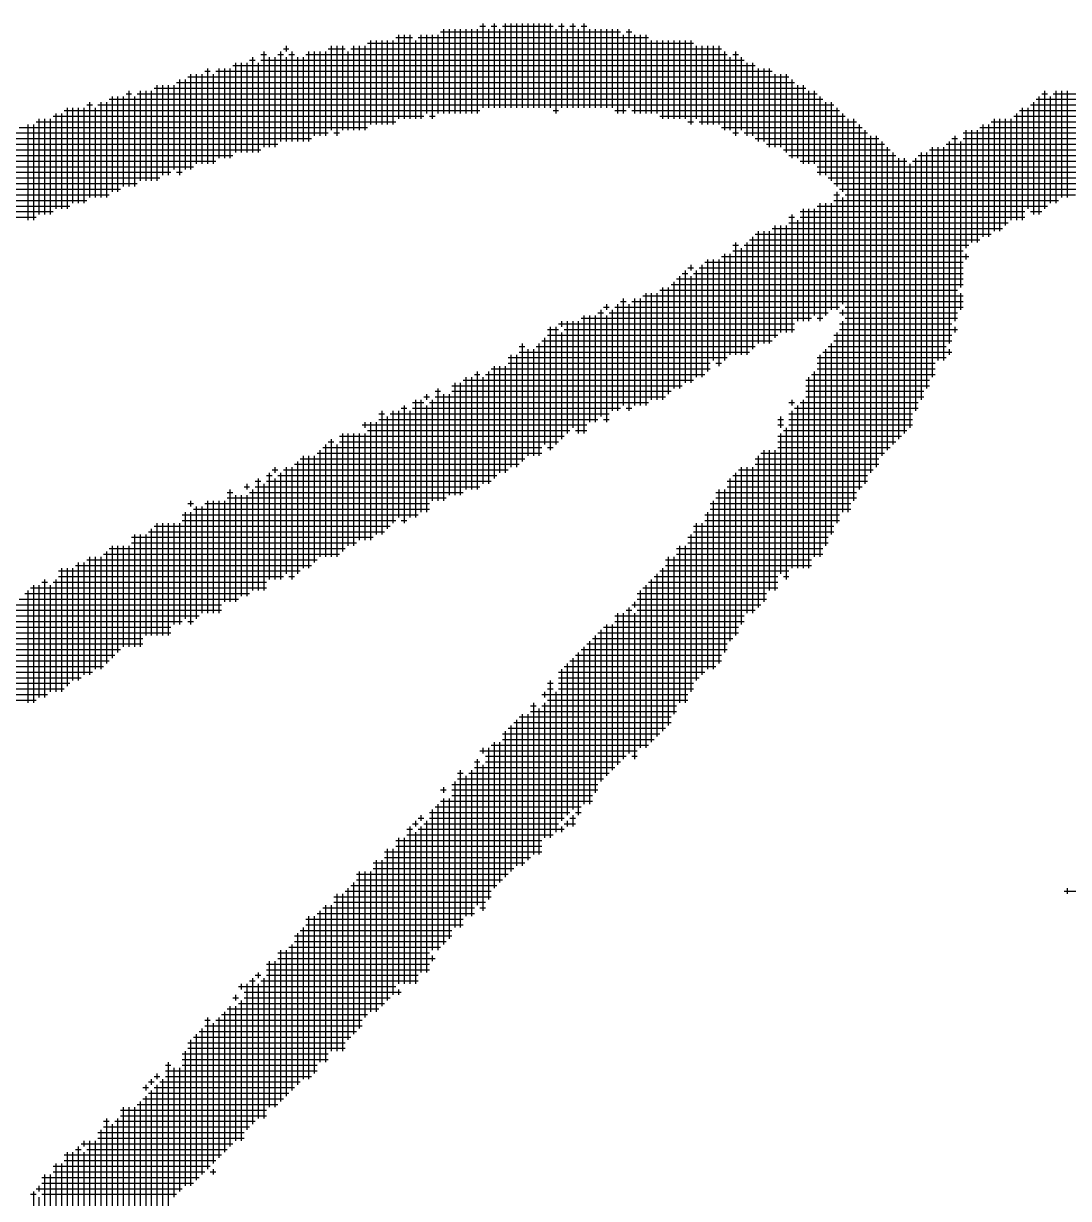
# Model space of a CAD drawing. Header units: feet. Extents: x 0 to 1079770, y 0 to 240000.
# Drawn here: x 971602 to 972181, y 14188 to 14839 of the extents above; entities that cross this region are included whole.
import ezdxf

# ---------------------------------------------------------------- set-up
doc = ezdxf.new("R2010")
doc.units = ezdxf.units.FT
doc.header["$LTSCALE"] = 2200
doc.header["$MEASUREMENT"] = 0
doc.layers.add('CX-MISC', color=2, linetype='CONTINUOUS')

msp = doc.modelspace()

# ---------------------------------------------------------------- linework, layer by layer
at = {"layer": 'CX-MISC'}
for p, q in [((971833.24, 14834.3), (971932.78, 14834.3)), ((971834.8, 14835.85), (971834.8, 14789.2)), ((971837.91, 14835.85), (971837.91, 14789.2)), ((971841.02, 14835.85), (971841.02, 14789.2)), ((971844.13, 14835.85), (971844.13, 14789.2)), ((971847.24, 14835.85), (971847.24, 14789.2)), ((971850.35, 14835.85), (971850.35, 14789.2)), ((971853.46, 14835.85), (971853.46, 14789.2)), ((971855.02, 14837.41), (971858.13, 14837.41)), ((971856.57, 14838.96), (971856.57, 14792.31)), ((971859.68, 14835.85), (971859.68, 14792.31)), ((971861.24, 14837.41), (971864.35, 14837.41)), ((971862.79, 14838.96), (971862.79, 14792.31)), ((971865.9, 14835.85), (971865.9, 14792.31)), ((971867.46, 14837.41), (971895.45, 14837.41)), ((971869.01, 14838.96), (971869.01, 14792.31)), ((971872.12, 14838.96), (971872.12, 14792.31)), ((971875.24, 14838.96), (971875.24, 14792.31)), ((971878.35, 14838.96), (971878.35, 14792.31)), ((971881.46, 14838.96), (971881.46, 14792.31)), ((971884.57, 14838.96), (971884.57, 14792.31)), ((971887.68, 14838.96), (971887.68, 14792.31)), ((971890.79, 14838.96), (971890.79, 14792.31)), ((971893.9, 14838.96), (971893.9, 14792.31)), ((971897.01, 14835.85), (971897.01, 14789.2)), ((971898.56, 14837.41), (971901.67, 14837.41)), ((971900.12, 14838.96), (971900.12, 14792.31)), ((971903.23, 14835.85), (971903.23, 14792.31)), ((971904.78, 14837.41), (971907.89, 14837.41)), ((971906.34, 14838.96), (971906.34, 14792.31)), ((971909.45, 14835.85), (971909.45, 14792.31)), ((971911, 14837.41), (971914.12, 14837.41)), ((971912.56, 14838.96), (971912.56, 14792.31)), ((971915.67, 14835.85), (971915.67, 14792.31)), ((971918.78, 14835.85), (971918.78, 14792.31)), ((971921.89, 14835.85), (971921.89, 14792.31)), ((971925, 14835.85), (971925, 14792.31)), ((971928.11, 14835.85), (971928.11, 14792.31)), ((971931.22, 14835.85), (971931.22, 14789.2)), ((971935.89, 14834.3), (971939, 14834.3)), ((971937.44, 14835.85), (971937.44, 14792.31)), ((971747.71, 14826.52), (971747.71, 14823.41)), ((971772.59, 14826.52), (971772.59, 14779.86)), ((971775.7, 14826.52), (971775.7, 14776.75)), ((971778.81, 14826.52), (971778.81, 14779.86)), ((971785.03, 14826.52), (971785.03, 14779.86)), ((971788.14, 14826.52), (971788.14, 14779.86)), ((971791.25, 14826.52), (971791.25, 14779.86)), ((971792.81, 14828.08), (971973.21, 14828.08)), ((971794.36, 14829.63), (971794.36, 14782.97)), ((971797.48, 14829.63), (971797.48, 14782.97)), ((971800.59, 14829.63), (971800.59, 14782.97)), ((971803.7, 14829.63), (971803.7, 14782.97)), ((971806.81, 14829.63), (971806.81, 14782.97)), ((971808.36, 14831.19), (971817.69, 14831.19)), ((971809.92, 14832.74), (971809.92, 14786.08)), ((971813.03, 14832.74), (971813.03, 14786.08)), ((971816.14, 14832.74), (971816.14, 14786.08)), ((971819.25, 14829.63), (971819.25, 14786.08)), ((971820.8, 14831.19), (971948.33, 14831.19)), ((971822.36, 14832.74), (971822.36, 14786.08)), ((971825.47, 14832.74), (971825.47, 14789.2)), ((971828.58, 14832.74), (971828.58, 14786.08)), ((971831.69, 14832.74), (971831.69, 14789.2)), ((971934.33, 14832.74), (971934.33, 14789.2)), ((971940.55, 14832.74), (971940.55, 14789.2)), ((971943.66, 14832.74), (971943.66, 14789.2)), ((971946.77, 14832.74), (971946.77, 14789.2)), ((971949.88, 14829.63), (971949.88, 14789.2)), ((971953, 14829.63), (971953, 14789.2)), ((971956.11, 14829.63), (971956.11, 14786.08)), ((971959.22, 14829.63), (971959.22, 14786.08)), ((971962.33, 14829.63), (971962.33, 14786.08)), ((971965.44, 14829.63), (971965.44, 14786.08)), ((971968.55, 14829.63), (971968.55, 14786.08)), ((971971.66, 14829.63), (971971.66, 14782.97)), ((971974.77, 14826.52), (971974.77, 14786.08)), ((971977.88, 14826.52), (971977.88, 14782.97)), ((971980.99, 14826.52), (971980.99, 14782.97)), ((971984.1, 14826.52), (971984.1, 14782.97)), ((971987.21, 14826.52), (971987.21, 14782.97)), ((971729.05, 14820.3), (971729.05, 14767.42)), ((971733.71, 14821.85), (971736.82, 14821.85)), ((971735.27, 14823.41), (971735.27, 14770.53)), ((971738.38, 14820.3), (971738.38, 14770.53)), ((971741.49, 14820.3), (971741.49, 14770.53)), ((971743.04, 14821.85), (971746.15, 14821.85)), ((971744.6, 14823.41), (971744.6, 14773.64)), ((971746.15, 14824.96), (971749.26, 14824.96)), ((971747.71, 14820.3), (971747.71, 14773.64)), ((971749.26, 14821.85), (971752.37, 14821.85)), ((971750.82, 14823.41), (971750.82, 14773.64)), ((971753.93, 14820.3), (971753.93, 14773.64)), ((971757.04, 14820.3), (971757.04, 14773.64)), ((971758.6, 14821.85), (971991.88, 14821.85)), ((971760.15, 14823.41), (971760.15, 14773.64)), ((971763.26, 14823.41), (971763.26, 14776.75)), ((971766.37, 14823.41), (971766.37, 14776.75)), ((971769.48, 14823.41), (971769.48, 14776.75)), ((971771.04, 14824.96), (971780.37, 14824.96)), ((971781.92, 14823.41), (971781.92, 14779.86)), ((971783.48, 14824.96), (971988.76, 14824.96)), ((971990.32, 14823.41), (971990.32, 14779.86)), ((971993.43, 14820.3), (971993.43, 14779.86)), ((971994.99, 14821.85), (971998.1, 14821.85)), ((971996.54, 14823.41), (971996.54, 14776.75)), ((971999.65, 14820.3), (971999.65, 14779.86)), ((971704.16, 14814.08), (971704.16, 14761.2)), ((971710.38, 14814.08), (971710.38, 14764.31)), ((971713.49, 14814.08), (971713.49, 14764.31)), ((971716.6, 14814.08), (971716.6, 14764.31)), ((971718.16, 14815.63), (972007.43, 14815.63)), ((971719.72, 14817.19), (971719.72, 14767.42)), ((971722.83, 14817.19), (971722.83, 14767.42)), ((971725.94, 14817.19), (971725.94, 14767.42)), ((971727.49, 14818.74), (971730.6, 14818.74)), ((971732.16, 14817.19), (971732.16, 14767.42)), ((971733.71, 14818.74), (972001.21, 14818.74)), ((972002.76, 14817.19), (972002.76, 14776.75)), ((972005.87, 14817.19), (972005.87, 14776.75)), ((972008.98, 14814.08), (972008.98, 14773.64)), ((972012.09, 14814.08), (972012.09, 14773.64)), ((972015.2, 14814.08), (972015.2, 14770.53)), ((971688.61, 14807.86), (971688.61, 14754.98)), ((971691.72, 14807.86), (971691.72, 14758.09)), ((971693.28, 14809.41), (972026.09, 14809.41)), ((971694.83, 14810.97), (971694.83, 14758.09)), ((971697.94, 14810.97), (971697.94, 14761.2)), ((971701.05, 14810.97), (971701.05, 14761.2)), ((971702.61, 14812.52), (971705.72, 14812.52)), ((971707.27, 14810.97), (971707.27, 14761.2)), ((971708.83, 14812.52), (972016.76, 14812.52)), ((972018.31, 14810.97), (972018.31, 14770.53)), ((972021.42, 14810.97), (972021.42, 14770.53)), ((972024.53, 14810.97), (972024.53, 14767.42)), ((972027.64, 14807.86), (972027.64, 14764.31)), ((971660.62, 14801.64), (971660.62, 14748.76)), ((971666.84, 14801.64), (971666.84, 14751.87)), ((971669.95, 14801.64), (971669.95, 14751.87)), ((971673.06, 14801.64), (971673.06, 14751.87)), ((971674.61, 14803.19), (972035.42, 14803.19)), ((971676.17, 14804.75), (971676.17, 14751.87)), ((971679.28, 14804.75), (971679.28, 14754.98)), ((971682.39, 14804.75), (971682.39, 14754.98)), ((971685.5, 14804.75), (971685.5, 14758.09)), ((971687.06, 14806.3), (972029.2, 14806.3)), ((972030.76, 14804.75), (972030.76, 14764.31)), ((972033.87, 14804.75), (972033.87, 14761.2)), ((972036.98, 14801.64), (972036.98, 14761.2)), ((972040.09, 14801.64), (972040.09, 14761.2)), ((972167.61, 14801.64), (972167.61, 14736.32)), ((972173.83, 14801.64), (972173.83, 14739.43)), ((972176.94, 14801.64), (972176.94, 14742.54)), ((972180.05, 14801.64), (972180.05, 14742.54)), ((971637.29, 14793.86), (971640.4, 14793.86)), ((971638.84, 14795.42), (971638.84, 14742.54)), ((971643.51, 14793.86), (972050.97, 14793.86)), ((971645.07, 14795.42), (971645.07, 14742.54)), ((971648.18, 14795.42), (971648.18, 14742.54)), ((971649.73, 14796.97), (972044.75, 14796.97)), ((971651.29, 14798.53), (971651.29, 14745.65)), ((971654.4, 14798.53), (971654.4, 14745.65)), ((971657.51, 14798.53), (971657.51, 14748.76)), ((971659.06, 14800.08), (971662.17, 14800.08)), ((971663.73, 14798.53), (971663.73, 14748.76)), ((971665.28, 14800.08), (972041.64, 14800.08)), ((972043.2, 14798.53), (972043.2, 14754.98)), ((972046.31, 14795.42), (972046.31, 14754.98)), ((972049.42, 14795.42), (972049.42, 14751.87)), ((972159.84, 14793.86), (972284.25, 14793.86)), ((972161.39, 14795.42), (972161.39, 14733.21)), ((972162.95, 14796.97), (972290.47, 14796.97)), ((972164.5, 14798.53), (972164.5, 14733.21)), ((972166.06, 14800.08), (972169.17, 14800.08)), ((972170.72, 14798.53), (972170.72, 14739.43)), ((972172.28, 14800.08), (972296.69, 14800.08)), ((971618.63, 14787.64), (971823.91, 14787.64)), ((971620.18, 14789.2), (971620.18, 14736.32)), ((971623.29, 14789.2), (971623.29, 14736.32)), ((971624.85, 14790.75), (971855.02, 14790.75)), ((971626.4, 14792.31), (971626.4, 14736.32)), ((971629.51, 14792.31), (971629.51, 14739.43)), ((971632.62, 14792.31), (971632.62, 14739.43)), ((971635.73, 14792.31), (971635.73, 14739.43)), ((971641.96, 14792.31), (971641.96, 14742.54)), ((971827.02, 14787.64), (971830.13, 14787.64)), ((971895.45, 14790.75), (971898.56, 14790.75)), ((971929.67, 14790.75), (971935.89, 14790.75)), ((971939, 14790.75), (972054.08, 14790.75)), ((971954.55, 14787.64), (972057.19, 14787.64)), ((972052.53, 14792.31), (972052.53, 14748.76)), ((972055.64, 14789.2), (972055.64, 14745.65)), ((972150.51, 14787.64), (972274.92, 14787.64)), ((972152.06, 14789.2), (972152.06, 14730.1)), ((972153.62, 14790.75), (972278.03, 14790.75)), ((972155.17, 14792.31), (972155.17, 14730.1)), ((972158.28, 14792.31), (972158.28, 14736.32)), ((971599.96, 14781.42), (971792.81, 14781.42)), ((971604.63, 14782.97), (971604.63, 14730.1)), ((971607.74, 14782.97), (971607.74, 14730.1)), ((971609.3, 14784.53), (971808.36, 14784.53)), ((971610.85, 14786.08), (971610.85, 14733.21)), ((971613.96, 14786.08), (971613.96, 14733.21)), ((971617.07, 14786.08), (971617.07, 14733.21)), ((971970.1, 14784.53), (971973.21, 14784.53)), ((971976.32, 14784.53), (972063.41, 14784.53)), ((971988.76, 14781.42), (972066.52, 14781.42)), ((972058.75, 14786.08), (972058.75, 14568.36)), ((972061.86, 14786.08), (972061.86, 14574.58)), ((972064.97, 14782.97), (972064.97, 14580.8)), ((972131.84, 14781.42), (972262.48, 14781.42)), ((972133.4, 14782.97), (972133.4, 14720.77)), ((972136.51, 14782.97), (972136.51, 14720.77)), ((972138.06, 14784.53), (972265.59, 14784.53)), ((972139.62, 14786.08), (972139.62, 14723.88)), ((972142.73, 14786.08), (972142.73, 14723.88)), ((972145.84, 14786.08), (972145.84, 14726.99)), ((972148.95, 14786.08), (972148.95, 14730.1)), ((971584.41, 14775.2), (971761.71, 14775.2)), ((971590.63, 14778.31), (971771.04, 14778.31)), ((971774.15, 14778.31), (971777.26, 14778.31)), ((971994.99, 14778.31), (971998.1, 14778.31)), ((972001.21, 14778.31), (972069.64, 14778.31)), ((972007.43, 14775.2), (972075.86, 14775.2)), ((972068.08, 14779.86), (972068.08, 14583.91)), ((972071.19, 14776.75), (972071.19, 14590.13)), ((972074.3, 14776.75), (972074.3, 14593.24)), ((972116.29, 14775.2), (972119.4, 14775.2)), ((972117.85, 14776.75), (972117.85, 14674.11)), ((972122.51, 14778.31), (972253.15, 14778.31)), ((972122.51, 14775.2), (972246.93, 14775.2)), ((972124.07, 14779.86), (972124.07, 14714.55)), ((972127.18, 14779.86), (972127.18, 14717.66)), ((972130.29, 14779.86), (972130.29, 14717.66)), ((971562.64, 14768.98), (971733.71, 14768.98)), ((971571.97, 14772.09), (971743.04, 14772.09)), ((972013.65, 14772.09), (972078.97, 14772.09)), ((972022.98, 14768.98), (972082.08, 14768.98)), ((972077.41, 14773.64), (972077.41, 14599.46)), ((972080.52, 14770.53), (972080.52, 14602.57)), ((972103.85, 14768.98), (972228.27, 14768.98)), ((972105.4, 14770.53), (972105.4, 14643.01)), ((972108.52, 14770.53), (972108.52, 14652.34)), ((972111.63, 14770.53), (972111.63, 14652.34)), ((972113.18, 14772.09), (972237.6, 14772.09)), ((972114.74, 14773.64), (972114.74, 14661.67)), ((972120.96, 14773.64), (972120.96, 14692.77)), ((971547.09, 14762.76), (971708.83, 14762.76)), ((971550.2, 14765.87), (971718.16, 14765.87)), ((972026.09, 14765.87), (972085.19, 14765.87)), ((972032.31, 14762.76), (972091.41, 14762.76)), ((972083.63, 14767.42), (972083.63, 14605.68)), ((972086.74, 14764.31), (972086.74, 14608.79)), ((972089.85, 14764.31), (972089.85, 14611.9)), ((972094.52, 14762.76), (972215.82, 14762.76)), ((972096.07, 14764.31), (972096.07, 14624.34)), ((972097.63, 14765.87), (972225.16, 14765.87)), ((972099.18, 14767.42), (972099.18, 14630.56)), ((972102.29, 14767.42), (972102.29, 14636.79)), ((971531.54, 14756.54), (971683.95, 14756.54)), ((971537.76, 14759.65), (971696.39, 14759.65)), ((971687.06, 14756.54), (971690.17, 14756.54)), ((972041.64, 14759.65), (972209.6, 14759.65)), ((972041.64, 14756.54), (972206.49, 14756.54)), ((972092.96, 14761.2), (972092.96, 14615.01)), ((971509.76, 14750.32), (971665.28, 14750.32)), ((971515.98, 14753.43), (971677.72, 14753.43)), ((972047.86, 14753.43), (972200.27, 14753.43)), ((972050.97, 14750.32), (972194.05, 14750.32)), ((971494.21, 14744.09), (971649.73, 14744.09)), ((971500.43, 14747.2), (971655.95, 14747.2)), ((972050.97, 14744.09), (972054.08, 14744.09)), ((972052.53, 14745.65), (972052.53, 14680.33)), ((972054.08, 14747.2), (972187.83, 14747.2)), ((972055.64, 14742.54), (972055.64, 14683.44)), ((972057.19, 14744.09), (972184.72, 14744.09)), ((971481.77, 14737.87), (971627.96, 14737.87)), ((971487.99, 14740.98), (971637.29, 14740.98)), ((972033.87, 14736.32), (972033.87, 14674.11)), ((972036.98, 14736.32), (972036.98, 14674.11)), ((972040.09, 14736.32), (972040.09, 14677.22)), ((972041.64, 14737.87), (972169.17, 14737.87)), ((972043.2, 14739.43), (972043.2, 14674.11)), ((972046.31, 14739.43), (972046.31, 14677.22)), ((972049.42, 14739.43), (972049.42, 14680.33)), ((972050.97, 14740.98), (972175.39, 14740.98)), ((971463.11, 14731.65), (971609.3, 14731.65)), ((971472.44, 14734.76), (971618.63, 14734.76)), ((972026.09, 14731.65), (972029.2, 14731.65)), ((972027.64, 14733.21), (972027.64, 14667.89)), ((972030.76, 14730.1), (972030.76, 14674.11)), ((972032.31, 14734.76), (972156.73, 14734.76)), ((972032.31, 14731.65), (972156.73, 14731.65)), ((972159.84, 14734.76), (972166.06, 14734.76)), ((972007.43, 14722.32), (972138.06, 14722.32)), ((972008.98, 14723.88), (972008.98, 14661.67)), ((972012.09, 14723.88), (972012.09, 14661.67)), ((972015.2, 14723.88), (972015.2, 14661.67)), ((972016.76, 14725.43), (972144.28, 14725.43)), ((972018.31, 14726.99), (972018.31, 14664.78)), ((972021.42, 14726.99), (972021.42, 14667.89)), ((972024.53, 14726.99), (972024.53, 14667.89)), ((972026.09, 14728.54), (972147.4, 14728.54)), ((971994.99, 14716.1), (971998.1, 14716.1)), ((971996.54, 14717.66), (971996.54, 14655.45)), ((972001.21, 14716.1), (972125.62, 14716.1)), ((972002.76, 14717.66), (972002.76, 14655.45)), ((972004.32, 14719.21), (972131.84, 14719.21)), ((972005.87, 14720.77), (972005.87, 14658.56)), ((971988.76, 14709.88), (972125.62, 14709.88)), ((971990.32, 14711.44), (971990.32, 14652.34)), ((971993.43, 14711.44), (971993.43, 14655.45)), ((971994.99, 14712.99), (972122.51, 14712.99)), ((971999.65, 14714.55), (971999.65, 14655.45)), ((972124.07, 14711.44), (972124.07, 14708.32)), ((971970.1, 14703.66), (971973.21, 14703.66)), ((971971.66, 14705.21), (971971.66, 14702.1)), ((971976.32, 14703.66), (972122.51, 14703.66)), ((971977.88, 14705.21), (971977.88, 14643.01)), ((971979.43, 14706.77), (972122.51, 14706.77)), ((971980.99, 14708.32), (971980.99, 14646.12)), ((971984.1, 14708.32), (971984.1, 14652.34)), ((971987.21, 14708.32), (971987.21, 14649.23)), ((971963.88, 14697.44), (972122.51, 14697.44)), ((971965.44, 14698.99), (971965.44, 14636.79)), ((971966.99, 14700.55), (971970.1, 14700.55)), ((971968.55, 14702.1), (971968.55, 14639.9)), ((971971.66, 14698.99), (971971.66, 14639.9)), ((971973.21, 14700.55), (972122.51, 14700.55)), ((971974.77, 14702.1), (971974.77, 14643.01)), ((971954.55, 14691.22), (972119.4, 14691.22)), ((971956.11, 14692.77), (971956.11, 14630.56)), ((971959.22, 14692.77), (971959.22, 14633.68)), ((971960.77, 14694.33), (972122.51, 14694.33)), ((971962.33, 14695.88), (971962.33, 14636.79)), ((971925, 14683.44), (971925, 14680.33)), ((971931.22, 14683.44), (971931.22, 14624.34)), ((971932.78, 14685), (971935.89, 14685)), ((971934.33, 14686.55), (971934.33, 14627.45)), ((971937.44, 14683.44), (971937.44, 14624.34)), ((971939, 14685), (972122.51, 14685)), ((971940.55, 14686.55), (971940.55, 14627.45)), ((971943.66, 14686.55), (971943.66, 14627.45)), ((971945.22, 14688.11), (972122.51, 14688.11)), ((971946.77, 14689.66), (971946.77, 14627.45)), ((971949.88, 14689.66), (971949.88, 14630.56)), ((971953, 14689.66), (971953, 14630.56)), ((972120.96, 14689.66), (972120.96, 14680.33)), ((971912.56, 14677.22), (971912.56, 14611.9)), ((971915.67, 14677.22), (971915.67, 14618.12)), ((971918.78, 14677.22), (971918.78, 14618.12)), ((971920.34, 14678.78), (971923.45, 14678.78)), ((971921.89, 14680.33), (971921.89, 14621.23)), ((971923.45, 14681.89), (971926.56, 14681.89)), ((971925, 14677.22), (971925, 14618.12)), ((971926.56, 14678.78), (972047.86, 14678.78)), ((971928.11, 14680.33), (971928.11, 14624.34)), ((971929.67, 14681.89), (972054.08, 14681.89)), ((972054.08, 14678.78), (972119.4, 14678.78)), ((972055.64, 14680.33), (972055.64, 14677.22)), ((972057.19, 14681.89), (972122.51, 14681.89)), ((971893.9, 14671), (971893.9, 14602.57)), ((971897.01, 14671), (971897.01, 14605.68)), ((971898.56, 14672.56), (972029.2, 14672.56)), ((971900.12, 14674.11), (971900.12, 14671)), ((971903.23, 14674.11), (971903.23, 14611.9)), ((971906.34, 14674.11), (971906.34, 14615.01)), ((971909.45, 14674.11), (971909.45, 14611.9)), ((971911, 14675.67), (972038.53, 14675.67)), ((972041.64, 14675.67), (972044.75, 14675.67)), ((972054.08, 14672.56), (972116.29, 14672.56)), ((972055.64, 14674.11), (972055.64, 14568.36)), ((972057.19, 14675.67), (972119.4, 14675.67)), ((972117.85, 14671), (972117.85, 14667.89)), ((971890.79, 14664.78), (971890.79, 14605.68)), ((971892.34, 14669.44), (971898.56, 14669.44)), ((971892.34, 14666.33), (972019.87, 14666.33)), ((971900.12, 14667.89), (971900.12, 14608.79)), ((971901.67, 14669.44), (972029.2, 14669.44)), ((972050.97, 14666.33), (972116.29, 14666.33)), ((972052.53, 14667.89), (972052.53, 14562.14)), ((972054.08, 14669.44), (972119.4, 14669.44)), ((971876.79, 14660.11), (971879.9, 14660.11)), ((971878.35, 14661.67), (971878.35, 14596.35)), ((971881.46, 14658.56), (971881.46, 14599.46)), ((971884.57, 14658.56), (971884.57, 14599.46)), ((971886.12, 14660.11), (972007.43, 14660.11)), ((971887.68, 14661.67), (971887.68, 14599.46)), ((971889.23, 14663.22), (972016.76, 14663.22)), ((972046.31, 14658.56), (972046.31, 14549.69)), ((972047.86, 14660.11), (972113.18, 14660.11)), ((972049.42, 14661.67), (972049.42, 14555.92)), ((972050.97, 14663.22), (972116.29, 14663.22)), ((972114.74, 14658.56), (972114.74, 14655.45)), ((971870.57, 14653.89), (971991.88, 14653.89)), ((971870.57, 14650.78), (971982.54, 14650.78)), ((971872.12, 14655.45), (971872.12, 14593.24)), ((971875.24, 14655.45), (971875.24, 14593.24)), ((971876.79, 14657), (972004.32, 14657)), ((971985.65, 14650.78), (971988.76, 14650.78)), ((972041.64, 14653.89), (972113.18, 14653.89)), ((972041.64, 14650.78), (972106.96, 14650.78)), ((972043.2, 14655.45), (972043.2, 14543.47)), ((972044.75, 14657), (972116.29, 14657)), ((971851.91, 14644.56), (971855.02, 14644.56)), ((971853.46, 14646.12), (971853.46, 14580.8)), ((971858.13, 14644.56), (971979.43, 14644.56)), ((971859.68, 14646.12), (971859.68, 14583.91)), ((971861.24, 14647.67), (971982.54, 14647.67)), ((971862.79, 14649.23), (971862.79, 14587.02)), ((971865.9, 14649.23), (971865.9, 14590.13)), ((971869.01, 14649.23), (971869.01, 14590.13)), ((972038.53, 14644.56), (972106.96, 14644.56)), ((972040.09, 14646.12), (972040.09, 14543.47)), ((972041.64, 14647.67), (972106.96, 14647.67)), ((971839.47, 14638.34), (971966.99, 14638.34)), ((971841.02, 14639.9), (971841.02, 14577.69)), ((971844.13, 14639.9), (971844.13, 14577.69)), ((971845.69, 14641.45), (971973.21, 14641.45)), ((971847.24, 14643.01), (971847.24, 14580.8)), ((971850.35, 14643.01), (971850.35, 14580.8)), ((971856.57, 14643.01), (971856.57, 14583.91)), ((972035.42, 14641.45), (972103.85, 14641.45)), ((972035.42, 14638.34), (972103.85, 14638.34)), ((972036.98, 14643.01), (972036.98, 14537.25)), ((971823.91, 14632.12), (971827.02, 14632.12)), ((971825.47, 14633.68), (971825.47, 14630.56)), ((971830.13, 14635.23), (971833.24, 14635.23)), ((971830.13, 14632.12), (971957.66, 14632.12)), ((971831.69, 14636.79), (971831.69, 14574.58)), ((971834.8, 14633.68), (971834.8, 14574.58)), ((971837.91, 14633.68), (971837.91, 14577.69)), ((971839.47, 14635.23), (971960.77, 14635.23)), ((972035.42, 14635.23), (972100.74, 14635.23)), ((972035.42, 14632.12), (972100.74, 14632.12)), ((971811.47, 14625.9), (971814.58, 14625.9)), ((971813.03, 14627.45), (971813.03, 14562.14)), ((971817.69, 14629.01), (971823.91, 14629.01)), ((971817.69, 14625.9), (971932.78, 14625.9)), ((971819.25, 14630.56), (971819.25, 14565.25)), ((971822.36, 14630.56), (971822.36, 14568.36)), ((971825.47, 14627.45), (971825.47, 14568.36)), ((971827.02, 14629.01), (971948.33, 14629.01)), ((971828.58, 14630.56), (971828.58, 14574.58)), ((971935.89, 14625.9), (971939, 14625.9)), ((972026.09, 14629.01), (972029.2, 14629.01)), ((972027.64, 14630.56), (972027.64, 14627.45)), ((972029.2, 14625.9), (972097.63, 14625.9)), ((972030.76, 14627.45), (972030.76, 14537.25)), ((972032.31, 14629.01), (972097.63, 14629.01)), ((972033.87, 14630.56), (972033.87, 14537.25)), ((971791.25, 14618.12), (971791.25, 14615.01)), ((971794.36, 14618.12), (971794.36, 14552.8)), ((971797.48, 14618.12), (971797.48, 14555.92)), ((971799.03, 14622.79), (971802.14, 14622.79)), ((971799.03, 14619.68), (971920.34, 14619.68)), ((971800.59, 14624.34), (971800.59, 14555.92)), ((971803.7, 14621.23), (971803.7, 14559.03)), ((971805.25, 14622.79), (971926.56, 14622.79)), ((971806.81, 14624.34), (971806.81, 14562.14)), ((971809.92, 14624.34), (971809.92, 14565.25)), ((971816.14, 14624.34), (971816.14, 14565.25)), ((971923.45, 14619.68), (971926.56, 14619.68)), ((972019.87, 14619.68), (972022.98, 14619.68)), ((972021.42, 14621.23), (972021.42, 14615.01)), ((972026.09, 14622.79), (972094.52, 14622.79)), ((972026.09, 14619.68), (972094.52, 14619.68)), ((972027.64, 14624.34), (972027.64, 14537.25)), ((971778.81, 14611.9), (971778.81, 14546.58)), ((971781.92, 14611.9), (971781.92, 14549.69)), ((971785.03, 14611.9), (971785.03, 14549.69)), ((971788.14, 14611.9), (971788.14, 14552.8)), ((971789.7, 14616.57), (971914.12, 14616.57)), ((971791.25, 14611.9), (971791.25, 14552.8)), ((971792.81, 14613.46), (971904.78, 14613.46)), ((971907.89, 14613.46), (971914.12, 14613.46)), ((972019.87, 14616.57), (972022.98, 14616.57)), ((972021.42, 14611.9), (972021.42, 14534.14)), ((972022.98, 14613.46), (972091.41, 14613.46)), ((972024.53, 14615.01), (972024.53, 14531.03)), ((972026.09, 14616.57), (972094.52, 14616.57)), ((971769.48, 14605.68), (971769.48, 14543.47)), ((971771.04, 14607.24), (971774.15, 14607.24)), ((971772.59, 14608.79), (971772.59, 14543.47)), ((971775.7, 14605.68), (971775.7, 14543.47)), ((971777.26, 14610.35), (971901.67, 14610.35)), ((971777.26, 14607.24), (971898.56, 14607.24)), ((972019.87, 14610.35), (972088.3, 14610.35)), ((972019.87, 14607.24), (972085.19, 14607.24)), ((971757.04, 14599.46), (971757.04, 14537.25)), ((971760.15, 14599.46), (971760.15, 14537.25)), ((971763.26, 14599.46), (971763.26, 14540.36)), ((971764.82, 14601.02), (971889.23, 14601.02)), ((971766.37, 14602.57), (971766.37, 14543.47)), ((971767.93, 14604.13), (971889.23, 14604.13)), ((971892.34, 14604.13), (971895.45, 14604.13)), ((972008.98, 14599.46), (972008.98, 14515.48)), ((972010.54, 14601.02), (972078.97, 14601.02)), ((972012.09, 14602.57), (972012.09, 14518.59)), ((972015.2, 14602.57), (972015.2, 14524.81)), ((972018.31, 14602.57), (972018.31, 14524.81)), ((972019.87, 14604.13), (972082.08, 14604.13)), ((971741.49, 14593.24), (971741.49, 14590.13)), ((971747.71, 14593.24), (971747.71, 14534.14)), ((971750.82, 14593.24), (971750.82, 14531.03)), ((971752.37, 14594.8), (971876.79, 14594.8)), ((971753.93, 14596.35), (971753.93, 14534.14)), ((971755.48, 14597.91), (971879.9, 14597.91)), ((971999.65, 14593.24), (971999.65, 14506.15)), ((972002.76, 14593.24), (972002.76, 14512.37)), ((972005.87, 14593.24), (972005.87, 14512.37)), ((972007.43, 14597.91), (972075.86, 14597.91)), ((972007.43, 14594.8), (972075.86, 14594.8)), ((971732.16, 14587.02), (971732.16, 14524.81)), ((971736.82, 14588.57), (971739.93, 14588.57)), ((971738.38, 14590.13), (971738.38, 14531.03)), ((971739.93, 14591.68), (971743.04, 14591.68)), ((971741.49, 14587.02), (971741.49, 14531.03)), ((971743.04, 14588.57), (971864.35, 14588.57)), ((971744.6, 14590.13), (971744.6, 14531.03)), ((971746.15, 14591.68), (971870.57, 14591.68)), ((971993.43, 14587.02), (971993.43, 14496.82)), ((971994.99, 14588.57), (972069.64, 14588.57)), ((971996.54, 14590.13), (971996.54, 14499.93)), ((971998.1, 14591.68), (972072.75, 14591.68)), ((971715.05, 14579.24), (971718.16, 14579.24)), ((971716.6, 14580.8), (971716.6, 14518.59)), ((971724.38, 14582.35), (971727.49, 14582.35)), ((971725.94, 14583.91), (971725.94, 14580.8)), ((971727.49, 14579.24), (971845.69, 14579.24)), ((971729.05, 14580.8), (971729.05, 14524.81)), ((971730.6, 14585.46), (971733.71, 14585.46)), ((971730.6, 14582.35), (971855.02, 14582.35)), ((971735.27, 14583.91), (971735.27, 14524.81)), ((971736.82, 14585.46), (971861.24, 14585.46)), ((971985.65, 14579.24), (972063.41, 14579.24)), ((971987.21, 14580.8), (971987.21, 14484.38)), ((971990.32, 14580.8), (971990.32, 14490.6)), ((971991.88, 14585.46), (972069.64, 14585.46)), ((971991.88, 14582.35), (972066.52, 14582.35)), ((971693.28, 14573.02), (971696.39, 14573.02)), ((971694.83, 14574.58), (971694.83, 14571.47)), ((971702.61, 14573.02), (971827.02, 14573.02)), ((971704.16, 14574.58), (971704.16, 14512.37)), ((971707.27, 14574.58), (971707.27, 14512.37)), ((971710.38, 14574.58), (971710.38, 14512.37)), ((971713.49, 14574.58), (971713.49, 14518.59)), ((971715.05, 14576.13), (971836.36, 14576.13)), ((971719.72, 14577.69), (971719.72, 14518.59)), ((971722.83, 14577.69), (971722.83, 14521.7)), ((971725.94, 14577.69), (971725.94, 14521.7)), ((971982.54, 14573.02), (972060.3, 14573.02)), ((971984.1, 14574.58), (971984.1, 14481.27)), ((971985.65, 14576.13), (972063.41, 14576.13)), ((971690.17, 14566.8), (971820.8, 14566.8)), ((971691.72, 14568.36), (971691.72, 14509.26)), ((971694.83, 14568.36), (971694.83, 14506.15)), ((971696.39, 14569.91), (971827.02, 14569.91)), ((971697.94, 14571.47), (971697.94, 14509.26)), ((971701.05, 14571.47), (971701.05, 14512.37)), ((971979.43, 14566.8), (972054.08, 14566.8)), ((971980.99, 14568.36), (971980.99, 14481.27)), ((971982.54, 14569.91), (972060.3, 14569.91)), ((971674.61, 14560.58), (971805.25, 14560.58)), ((971676.17, 14562.14), (971676.17, 14499.93)), ((971679.28, 14562.14), (971679.28, 14499.93)), ((971682.39, 14562.14), (971682.39, 14499.93)), ((971685.5, 14562.14), (971685.5, 14506.15)), ((971688.61, 14562.14), (971688.61, 14506.15)), ((971690.17, 14563.69), (971808.36, 14563.69)), ((971811.47, 14563.69), (971814.58, 14563.69)), ((971973.21, 14560.58), (972050.97, 14560.58)), ((971974.77, 14562.14), (971974.77, 14475.04)), ((971977.88, 14562.14), (971977.88, 14478.16)), ((971979.43, 14563.69), (972054.08, 14563.69)), ((971662.17, 14554.36), (971795.92, 14554.36)), ((971663.73, 14555.92), (971663.73, 14493.71)), ((971666.84, 14555.92), (971666.84, 14493.71)), ((971669.95, 14555.92), (971669.95, 14499.93)), ((971671.5, 14557.47), (971802.14, 14557.47)), ((971673.06, 14559.03), (971673.06, 14499.93)), ((971970.1, 14554.36), (972047.86, 14554.36)), ((971971.66, 14555.92), (971971.66, 14468.82)), ((971973.21, 14557.47), (972050.97, 14557.47)), ((971648.18, 14546.58), (971648.18, 14484.38)), ((971649.73, 14548.14), (971780.37, 14548.14)), ((971651.29, 14549.69), (971651.29, 14487.49)), ((971654.4, 14549.69), (971654.4, 14490.6)), ((971657.51, 14549.69), (971657.51, 14493.71)), ((971660.62, 14549.69), (971660.62, 14493.71)), ((971662.17, 14551.25), (971786.59, 14551.25)), ((971963.88, 14548.14), (972044.75, 14548.14)), ((971965.44, 14549.69), (971965.44, 14462.6)), ((971968.55, 14549.69), (971968.55, 14462.6)), ((971970.1, 14551.25), (972047.86, 14551.25)), ((971632.62, 14540.36), (971632.62, 14475.04)), ((971635.73, 14540.36), (971635.73, 14478.16)), ((971637.29, 14541.92), (971764.82, 14541.92)), ((971638.84, 14543.47), (971638.84, 14478.16)), ((971641.96, 14543.47), (971641.96, 14481.27)), ((971645.07, 14543.47), (971645.07, 14481.27)), ((971646.62, 14545.03), (971777.26, 14545.03)), ((971957.66, 14541.92), (972038.53, 14541.92)), ((971959.22, 14543.47), (971959.22, 14450.16)), ((971962.33, 14543.47), (971962.33, 14456.38)), ((971963.88, 14545.03), (972044.75, 14545.03)), ((971621.74, 14535.7), (971755.48, 14535.7)), ((971623.29, 14537.25), (971623.29, 14468.82)), ((971626.4, 14537.25), (971626.4, 14471.93)), ((971629.51, 14537.25), (971629.51, 14475.04)), ((971631.07, 14538.81), (971761.71, 14538.81)), ((971953, 14534.14), (971953, 14443.94)), ((971954.55, 14535.7), (972026.09, 14535.7)), ((971956.11, 14537.25), (971956.11, 14447.05)), ((971957.66, 14538.81), (972038.53, 14538.81)), ((971607.74, 14527.92), (971607.74, 14462.6)), ((971610.85, 14527.92), (971610.85, 14465.71)), ((971612.41, 14529.48), (971615.52, 14529.48)), ((971613.96, 14531.03), (971613.96, 14465.71)), ((971617.07, 14527.92), (971617.07, 14468.82)), ((971618.63, 14529.48), (971736.82, 14529.48)), ((971620.18, 14531.03), (971620.18, 14468.82)), ((971621.74, 14532.59), (971746.15, 14532.59)), ((971749.26, 14532.59), (971752.37, 14532.59)), ((971946.77, 14527.92), (971946.77, 14437.72)), ((971948.33, 14529.48), (972019.87, 14529.48)), ((971949.88, 14531.03), (971949.88, 14440.83)), ((971951.44, 14532.59), (972019.87, 14532.59)), ((972022.98, 14532.59), (972026.09, 14532.59)), ((971603.08, 14523.26), (971727.49, 14523.26)), ((971604.63, 14524.81), (971604.63, 14462.6)), ((971606.19, 14526.37), (971736.82, 14526.37)), ((971942.11, 14523.26), (972013.65, 14523.26)), ((971943.66, 14524.81), (971943.66, 14437.72)), ((971945.22, 14526.37), (972019.87, 14526.37)), ((971587.52, 14517.04), (971711.94, 14517.04)), ((971599.96, 14520.15), (971721.27, 14520.15)), ((971937.44, 14515.48), (971937.44, 14434.61)), ((971939, 14517.04), (972010.54, 14517.04)), ((971940.55, 14518.59), (971940.55, 14515.48)), ((971942.11, 14520.15), (972013.65, 14520.15)), ((971578.19, 14507.7), (971690.17, 14507.7)), ((971584.41, 14513.92), (971711.94, 14513.92)), ((971584.41, 14510.81), (971699.5, 14510.81)), ((971693.28, 14507.7), (971696.39, 14507.7)), ((971929.67, 14510.81), (972001.21, 14510.81)), ((971929.67, 14507.7), (972001.21, 14507.7)), ((971931.22, 14512.37), (971931.22, 14428.39)), ((971934.33, 14512.37), (971934.33, 14431.5)), ((971935.89, 14513.92), (971939, 14513.92)), ((971940.55, 14512.37), (971940.55, 14431.5)), ((971942.11, 14513.92), (972007.43, 14513.92)), ((971559.53, 14501.48), (971683.95, 14501.48)), ((971562.64, 14504.59), (971683.95, 14504.59)), ((971920.34, 14501.48), (971998.1, 14501.48)), ((971921.89, 14503.04), (971921.89, 14419.06)), ((971923.45, 14504.59), (971998.1, 14504.59)), ((971925, 14506.15), (971925, 14422.17)), ((971928.11, 14506.15), (971928.11, 14425.28)), ((971543.98, 14498.37), (971668.39, 14498.37)), ((971543.98, 14495.26), (971668.39, 14495.26)), ((971914.12, 14495.26), (971991.88, 14495.26)), ((971915.67, 14496.82), (971915.67, 14406.62)), ((971917.23, 14498.37), (971994.99, 14498.37)), ((971918.78, 14499.93), (971918.78, 14412.84)), ((971528.43, 14489.04), (971652.84, 14489.04)), ((971534.65, 14492.15), (971655.95, 14492.15)), ((971907.89, 14489.04), (971988.76, 14489.04)), ((971909.45, 14490.6), (971909.45, 14400.4)), ((971911, 14492.15), (971991.88, 14492.15)), ((971912.56, 14493.71), (971912.56, 14406.62)), ((971512.87, 14482.82), (971646.62, 14482.82)), ((971522.2, 14485.93), (971649.73, 14485.93)), ((971901.67, 14482.82), (971985.65, 14482.82)), ((971903.23, 14484.38), (971903.23, 14400.4)), ((971904.78, 14485.93), (971988.76, 14485.93)), ((971906.34, 14487.49), (971906.34, 14403.51)), ((971506.65, 14479.71), (971640.4, 14479.71)), ((971506.65, 14476.6), (971634.18, 14476.6)), ((971893.9, 14475.04), (971893.9, 14387.95)), ((971898.56, 14479.71), (971979.43, 14479.71)), ((971898.56, 14476.6), (971976.32, 14476.6)), ((971900.12, 14481.27), (971900.12, 14397.28)), ((971500.43, 14473.49), (971627.96, 14473.49)), ((971503.54, 14470.38), (971624.85, 14470.38)), ((971890.79, 14468.82), (971890.79, 14465.71)), ((971892.34, 14473.49), (971895.45, 14473.49)), ((971892.34, 14470.38), (971895.45, 14470.38)), ((971897.01, 14468.82), (971897.01, 14391.06)), ((971898.56, 14473.49), (971973.21, 14473.49)), ((971898.56, 14470.38), (971973.21, 14470.38)), ((971472.44, 14464.16), (971609.3, 14464.16)), ((971484.88, 14467.27), (971615.52, 14467.27)), ((971884.57, 14462.6), (971884.57, 14378.62)), ((971889.23, 14467.27), (971970.1, 14467.27)), ((971890.79, 14462.6), (971890.79, 14387.95)), ((971892.34, 14464.16), (971970.1, 14464.16)), ((971878.35, 14456.38), (971878.35, 14372.4)), ((971881.46, 14456.38), (971881.46, 14375.51)), ((971883.01, 14461.05), (971886.12, 14461.05)), ((971883.01, 14457.94), (971963.88, 14457.94)), ((971887.68, 14459.49), (971887.68, 14378.62)), ((971889.23, 14461.05), (971963.88, 14461.05)), ((971872.12, 14450.16), (971872.12, 14369.29)), ((971873.68, 14451.72), (971960.77, 14451.72)), ((971875.24, 14453.27), (971875.24, 14372.4)), ((971876.79, 14454.83), (971960.77, 14454.83)), ((971867.46, 14445.5), (971954.55, 14445.5)), ((971869.01, 14447.05), (971869.01, 14366.18)), ((971870.57, 14448.61), (971957.66, 14448.61)), ((971855.02, 14436.16), (971942.11, 14436.16)), ((971856.57, 14437.72), (971856.57, 14434.61)), ((971859.68, 14437.72), (971859.68, 14353.74)), ((971861.24, 14439.28), (971948.33, 14439.28)), ((971862.79, 14440.83), (971862.79, 14359.96)), ((971865.9, 14440.83), (971865.9, 14363.07)), ((971867.46, 14442.39), (971951.44, 14442.39)), ((971851.91, 14429.94), (971855.02, 14429.94)), ((971853.46, 14431.5), (971853.46, 14350.63)), ((971858.13, 14433.05), (971935.89, 14433.05)), ((971858.13, 14429.94), (971932.78, 14429.94)), ((971939, 14433.05), (971942.11, 14433.05)), ((971842.58, 14423.72), (971845.69, 14423.72)), ((971844.13, 14425.28), (971844.13, 14338.19)), ((971848.8, 14423.72), (971926.56, 14423.72)), ((971850.35, 14425.28), (971850.35, 14344.41)), ((971851.91, 14426.83), (971929.67, 14426.83)), ((971856.57, 14428.39), (971856.57, 14347.52)), ((971839.47, 14417.5), (971920.34, 14417.5)), ((971841.02, 14419.06), (971841.02, 14338.19)), ((971842.58, 14420.61), (971923.45, 14420.61)), ((971847.24, 14422.17), (971847.24, 14344.41)), ((971833.24, 14414.39), (971836.36, 14414.39)), ((971834.8, 14415.95), (971834.8, 14412.84)), ((971839.47, 14414.39), (971920.34, 14414.39)), ((971839.47, 14411.28), (971917.23, 14411.28)), ((971828.58, 14403.51), (971828.58, 14325.75)), ((971830.13, 14405.06), (971911, 14405.06)), ((971831.69, 14406.62), (971831.69, 14325.75)), ((971833.24, 14408.17), (971917.23, 14408.17)), ((971834.8, 14409.73), (971834.8, 14328.86)), ((971837.91, 14409.73), (971837.91, 14331.97)), ((971819.25, 14397.28), (971819.25, 14394.17)), ((971820.8, 14398.84), (971823.91, 14398.84)), ((971822.36, 14400.4), (971822.36, 14397.28)), ((971825.47, 14397.28), (971825.47, 14313.3)), ((971827.02, 14401.95), (971904.78, 14401.95)), ((971827.02, 14398.84), (971901.67, 14398.84)), ((971903.23, 14397.28), (971903.23, 14394.17)), ((971904.78, 14398.84), (971907.89, 14398.84)), ((971906.34, 14400.4), (971906.34, 14394.17)), ((971907.89, 14401.95), (971911, 14401.95)), ((971814.58, 14392.62), (971817.69, 14392.62)), ((971816.14, 14394.17), (971816.14, 14307.08)), ((971817.69, 14395.73), (971820.8, 14395.73)), ((971819.25, 14391.06), (971819.25, 14307.08)), ((971820.8, 14392.62), (971901.67, 14392.62)), ((971822.36, 14394.17), (971822.36, 14313.3)), ((971823.91, 14395.73), (971898.56, 14395.73)), ((971900.12, 14394.17), (971900.12, 14391.06)), ((971901.67, 14395.73), (971907.89, 14395.73)), ((971808.36, 14386.4), (971889.23, 14386.4)), ((971809.92, 14387.95), (971809.92, 14307.08)), ((971813.03, 14387.95), (971813.03, 14307.08)), ((971814.58, 14389.51), (971895.45, 14389.51)), ((971802.14, 14380.18), (971889.23, 14380.18)), ((971803.7, 14381.73), (971803.7, 14297.75)), ((971806.81, 14381.73), (971806.81, 14300.86)), ((971808.36, 14383.29), (971889.23, 14383.29)), ((971795.92, 14373.96), (971879.9, 14373.96)), ((971795.92, 14370.85), (971873.68, 14370.85)), ((971797.48, 14375.51), (971797.48, 14291.53)), ((971800.59, 14375.51), (971800.59, 14294.64)), ((971802.14, 14377.07), (971883.01, 14377.07)), ((971786.59, 14367.74), (971870.57, 14367.74)), ((971786.59, 14364.63), (971867.46, 14364.63)), ((971788.14, 14369.29), (971788.14, 14282.2)), ((971791.25, 14369.29), (971791.25, 14288.42)), ((971794.36, 14369.29), (971794.36, 14291.53)), ((971780.37, 14358.4), (971861.24, 14358.4)), ((971781.92, 14359.96), (971781.92, 14275.98)), ((971783.48, 14361.52), (971864.35, 14361.52)), ((971785.03, 14363.07), (971785.03, 14279.09)), ((972178.5, 14358.4), (972371.34, 14358.4)), ((972180.05, 14359.96), (972180.05, 14356.85)), ((971774.15, 14355.29), (971861.24, 14355.29)), ((971774.15, 14352.18), (971858.13, 14352.18)), ((971775.7, 14356.85), (971775.7, 14269.76)), ((971778.81, 14356.85), (971778.81, 14269.76)), ((971764.82, 14345.96), (971851.91, 14345.96)), ((971766.37, 14347.52), (971766.37, 14263.54)), ((971767.93, 14349.07), (971851.91, 14349.07)), ((971769.48, 14350.63), (971769.48, 14263.54)), ((971772.59, 14350.63), (971772.59, 14269.76)), ((971855.02, 14349.07), (971858.13, 14349.07)), ((971758.6, 14342.85), (971845.69, 14342.85)), ((971758.6, 14339.74), (971845.69, 14339.74)), ((971760.15, 14344.41), (971760.15, 14254.21)), ((971763.26, 14344.41), (971763.26, 14257.32)), ((971752.37, 14333.52), (971839.47, 14333.52)), ((971753.93, 14335.08), (971753.93, 14251.1)), ((971755.48, 14336.63), (971839.47, 14336.63)), ((971757.04, 14338.19), (971757.04, 14254.21)), ((971744.6, 14325.75), (971744.6, 14241.76)), ((971747.71, 14325.75), (971747.71, 14244.88)), ((971749.26, 14327.3), (971833.24, 14327.3)), ((971750.82, 14328.86), (971750.82, 14247.99)), ((971752.37, 14330.41), (971836.36, 14330.41)), ((971738.38, 14319.52), (971738.38, 14238.65)), ((971741.49, 14319.52), (971741.49, 14238.65)), ((971743.04, 14324.19), (971827.02, 14324.19)), ((971743.04, 14321.08), (971830.13, 14321.08)), ((971828.58, 14322.64), (971828.58, 14319.52)), ((971732.16, 14313.3), (971732.16, 14310.19)), ((971736.82, 14317.97), (971827.02, 14317.97)), ((971736.82, 14314.86), (971827.02, 14314.86)), ((971722.83, 14307.08), (971722.83, 14303.97)), ((971725.94, 14307.08), (971725.94, 14226.21)), ((971727.49, 14308.64), (971730.6, 14308.64)), ((971729.05, 14310.19), (971729.05, 14229.32)), ((971730.6, 14311.75), (971733.71, 14311.75)), ((971732.16, 14307.08), (971732.16, 14232.43)), ((971733.71, 14308.64), (971820.8, 14308.64)), ((971735.27, 14310.19), (971735.27, 14232.43)), ((971736.82, 14311.75), (971820.8, 14311.75)), ((971718.16, 14299.31), (971721.27, 14299.31)), ((971719.72, 14300.86), (971719.72, 14297.75)), ((971721.27, 14305.53), (971808.36, 14305.53)), ((971724.38, 14302.42), (971811.47, 14302.42)), ((971724.38, 14299.31), (971805.25, 14299.31)), ((971809.92, 14303.97), (971809.92, 14300.86)), ((971715.05, 14293.09), (971799.03, 14293.09)), ((971716.6, 14294.64), (971716.6, 14216.88)), ((971719.72, 14294.64), (971719.72, 14219.99)), ((971721.27, 14296.2), (971802.14, 14296.2)), ((971722.83, 14297.75), (971722.83, 14219.99)), ((971702.61, 14286.87), (971705.72, 14286.87)), ((971704.16, 14288.42), (971704.16, 14204.44)), ((971708.83, 14286.87), (971789.7, 14286.87)), ((971710.38, 14288.42), (971710.38, 14210.66)), ((971711.94, 14289.98), (971792.81, 14289.98)), ((971713.49, 14291.53), (971713.49, 14213.77)), ((971699.5, 14280.64), (971786.59, 14280.64)), ((971701.05, 14282.2), (971701.05, 14201.33)), ((971702.61, 14283.76), (971789.7, 14283.76)), ((971707.27, 14285.31), (971707.27, 14207.55)), ((971693.28, 14274.42), (971780.37, 14274.42)), ((971694.83, 14275.98), (971694.83, 14195.11)), ((971696.39, 14277.53), (971783.48, 14277.53)), ((971697.94, 14279.09), (971697.94, 14198.22)), ((971690.17, 14268.2), (971771.04, 14268.2)), ((971691.72, 14269.76), (971691.72, 14195.11)), ((971693.28, 14271.31), (971780.37, 14271.31)), ((971680.84, 14261.98), (971683.95, 14261.98)), ((971682.39, 14263.54), (971682.39, 14182.67)), ((971685.5, 14260.43), (971685.5, 14188.89)), ((971688.61, 14260.43), (971688.61, 14192)), ((971690.17, 14265.09), (971771.04, 14265.09)), ((971690.17, 14261.98), (971764.82, 14261.98)), ((971673.06, 14254.21), (971673.06, 14251.1)), ((971674.61, 14255.76), (971677.72, 14255.76)), ((971676.17, 14257.32), (971676.17, 14254.21)), ((971679.28, 14254.21), (971679.28, 14179.56)), ((971680.84, 14258.87), (971764.82, 14258.87)), ((971680.84, 14255.76), (971761.71, 14255.76)), ((971668.39, 14249.54), (971671.5, 14249.54)), ((971669.95, 14251.1), (971669.95, 14247.99)), ((971671.5, 14252.65), (971674.61, 14252.65)), ((971673.06, 14247.99), (971673.06, 14173.34)), ((971674.61, 14249.54), (971752.37, 14249.54)), ((971676.17, 14251.1), (971676.17, 14176.45)), ((971677.72, 14252.65), (971755.48, 14252.65)), ((971666.84, 14241.76), (971666.84, 14170.23)), ((971668.39, 14243.32), (971746.15, 14243.32)), ((971669.95, 14244.88), (971669.95, 14170.23)), ((971671.5, 14246.43), (971749.26, 14246.43)), ((971655.95, 14237.1), (971736.82, 14237.1)), ((971657.51, 14238.65), (971657.51, 14157.78)), ((971660.62, 14238.65), (971660.62, 14160.89)), ((971663.73, 14238.65), (971663.73, 14160.89)), ((971665.28, 14240.21), (971743.04, 14240.21)), ((971646.62, 14230.88), (971649.73, 14230.88)), ((971646.62, 14227.77), (971727.49, 14227.77)), ((971648.18, 14232.43), (971648.18, 14151.56)), ((971651.29, 14229.32), (971651.29, 14151.56)), ((971652.84, 14230.88), (971730.6, 14230.88)), ((971654.4, 14232.43), (971654.4, 14157.78)), ((971655.95, 14233.99), (971736.82, 14233.99)), ((971643.51, 14224.66), (971724.38, 14224.66)), ((971643.51, 14221.55), (971724.38, 14221.55)), ((971645.07, 14226.21), (971645.07, 14148.45)), ((971631.07, 14215.33), (971634.18, 14215.33)), ((971632.62, 14216.88), (971632.62, 14136.01)), ((971634.18, 14218.44), (971718.16, 14218.44)), ((971635.73, 14219.99), (971635.73, 14216.88)), ((971637.29, 14215.33), (971715.05, 14215.33)), ((971638.84, 14219.99), (971638.84, 14145.34)), ((971641.96, 14219.99), (971641.96, 14148.45)), ((971624.85, 14212.22), (971711.94, 14212.22)), ((971624.85, 14209.11), (971708.83, 14209.11)), ((971626.4, 14213.77), (971626.4, 14132.9)), ((971629.51, 14213.77), (971629.51, 14136.01)), ((971635.73, 14213.77), (971635.73, 14142.23)), ((971618.63, 14206), (971705.72, 14206)), ((971618.63, 14202.88), (971702.61, 14202.88)), ((971620.18, 14207.55), (971620.18, 14123.57)), ((971623.29, 14207.55), (971623.29, 14126.68)), ((971705.72, 14202.88), (971708.83, 14202.88)), ((971707.27, 14204.44), (971707.27, 14201.33)), ((971610.85, 14195.11), (971610.85, 14192)), ((971612.41, 14199.77), (971699.5, 14199.77)), ((971612.41, 14196.66), (971696.39, 14196.66)), ((971613.96, 14201.33), (971613.96, 14117.35)), ((971617.07, 14201.33), (971617.07, 14123.57)), ((971606.19, 14190.44), (971609.3, 14190.44)), ((971607.74, 14192), (971607.74, 14114.24)), ((971609.3, 14193.55), (971690.17, 14193.55)), ((971610.85, 14188.89), (971610.85, 14117.35)), ((971612.41, 14190.44), (971687.06, 14190.44))]:
    msp.add_line(p, q, dxfattribs=at)

doc.saveas('drawing.dxf')
